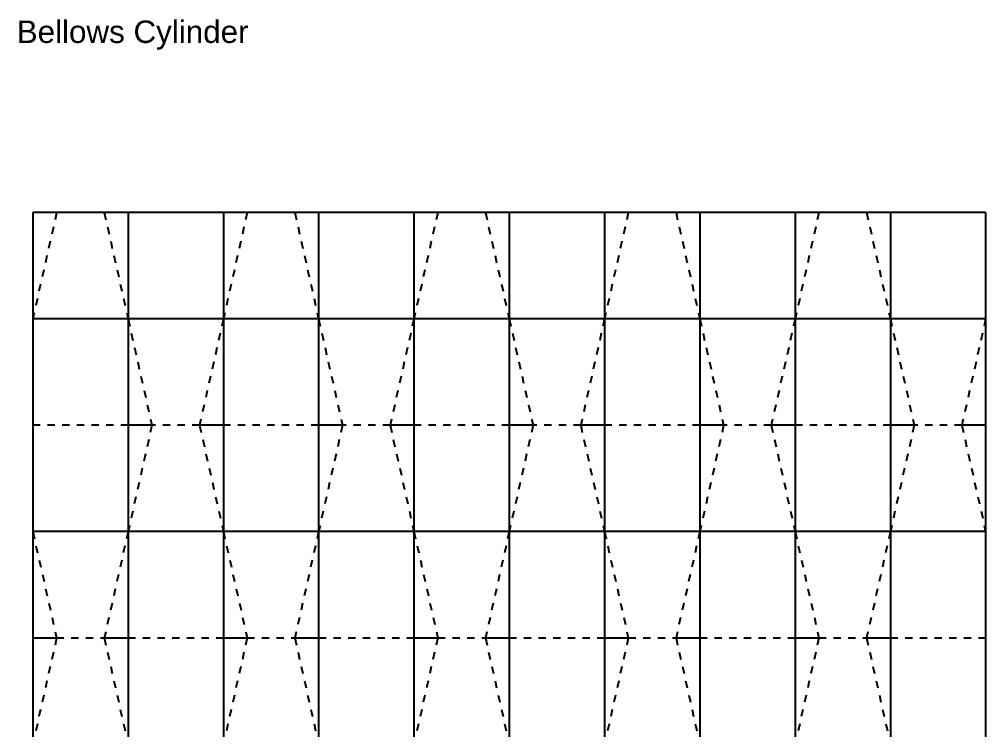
# Model space of a CAD drawing. Extents: x 11 to 197, y -288 to -9.
# Drawn here: x 11.3 to 197.2, y -145.7 to -9 of the extents above; entities that cross this region are included whole.
import ezdxf

# ---------------------------------------------------------------- set-up
doc = ezdxf.new("R2010")
doc.units = 0
for name, pattern in [('AI-LINETYPE-1', [2.822222, 1.411111, -1.411111]), ('AI-LINETYPE-10', [2.822222, 1.411111, -1.411111]), ('AI-LINETYPE-101', [2.822222, 1.411111, -1.411111]), ('AI-LINETYPE-102', [2.822222, 1.411111, -1.411111]), ('AI-LINETYPE-103', [2.822222, 1.411111, -1.411111]), ('AI-LINETYPE-104', [2.822222, 1.411111, -1.411111]), ('AI-LINETYPE-105', [2.822222, 1.411111, -1.411111]), ('AI-LINETYPE-106', [2.822222, 1.411111, -1.411111]), ('AI-LINETYPE-107', [2.822222, 1.411111, -1.411111]), ('AI-LINETYPE-108', [2.822222, 1.411111, -1.411111]), ('AI-LINETYPE-109', [2.822222, 1.411111, -1.411111]), ('AI-LINETYPE-11', [2.822222, 1.411111, -1.411111]), ('AI-LINETYPE-110', [2.822222, 1.411111, -1.411111]), ('AI-LINETYPE-12', [2.822222, 1.411111, -1.411111]), ('AI-LINETYPE-121', [2.822222, 1.411111, -1.411111]), ('AI-LINETYPE-122', [2.822222, 1.411111, -1.411111]), ('AI-LINETYPE-123', [2.822222, 1.411111, -1.411111]), ('AI-LINETYPE-124', [2.822222, 1.411111, -1.411111]), ('AI-LINETYPE-125', [2.822222, 1.411111, -1.411111]), ('AI-LINETYPE-126', [2.822222, 1.411111, -1.411111]), ('AI-LINETYPE-127', [2.822222, 1.411111, -1.411111]), ('AI-LINETYPE-128', [2.822222, 1.411111, -1.411111]), ('AI-LINETYPE-129', [2.822222, 1.411111, -1.411111]), ('AI-LINETYPE-13', [2.822222, 1.411111, -1.411111]), ('AI-LINETYPE-130', [2.822222, 1.411111, -1.411111]), ('AI-LINETYPE-14', [2.822222, 1.411111, -1.411111]), ('AI-LINETYPE-15', [2.822222, 1.411111, -1.411111]), ('AI-LINETYPE-16', [2.822222, 1.411111, -1.411111]), ('AI-LINETYPE-17', [2.822222, 1.411111, -1.411111]), ('AI-LINETYPE-18', [2.822222, 1.411111, -1.411111]), ('AI-LINETYPE-19', [2.822222, 1.411111, -1.411111]), ('AI-LINETYPE-2', [2.822222, 1.411111, -1.411111]), ('AI-LINETYPE-20', [2.822222, 1.411111, -1.411111]), ('AI-LINETYPE-21', [2.822222, 1.411111, -1.411111]), ('AI-LINETYPE-22', [2.822222, 1.411111, -1.411111]), ('AI-LINETYPE-23', [2.822222, 1.411111, -1.411111]), ('AI-LINETYPE-24', [2.822222, 1.411111, -1.411111]), ('AI-LINETYPE-25', [2.822222, 1.411111, -1.411111]), ('AI-LINETYPE-26', [2.822222, 1.411111, -1.411111]), ('AI-LINETYPE-27', [2.822222, 1.411111, -1.411111]), ('AI-LINETYPE-28', [2.822222, 1.411111, -1.411111]), ('AI-LINETYPE-29', [2.822222, 1.411111, -1.411111]), ('AI-LINETYPE-3', [2.822222, 1.411111, -1.411111]), ('AI-LINETYPE-30', [2.822222, 1.411111, -1.411111]), ('AI-LINETYPE-31', [2.822222, 1.411111, -1.411111]), ('AI-LINETYPE-32', [2.822222, 1.411111, -1.411111]), ('AI-LINETYPE-33', [2.822222, 1.411111, -1.411111]), ('AI-LINETYPE-34', [2.822222, 1.411111, -1.411111]), ('AI-LINETYPE-35', [2.822222, 1.411111, -1.411111]), ('AI-LINETYPE-36', [2.822222, 1.411111, -1.411111]), ('AI-LINETYPE-37', [2.822222, 1.411111, -1.411111]), ('AI-LINETYPE-38', [2.822222, 1.411111, -1.411111]), ('AI-LINETYPE-39', [2.822222, 1.411111, -1.411111]), ('AI-LINETYPE-4', [2.822222, 1.411111, -1.411111]), ('AI-LINETYPE-40', [2.822222, 1.411111, -1.411111]), ('AI-LINETYPE-41', [2.822222, 1.411111, -1.411111]), ('AI-LINETYPE-45', [2.822222, 1.411111, -1.411111]), ('AI-LINETYPE-49', [2.822222, 1.411111, -1.411111]), ('AI-LINETYPE-5', [2.822222, 1.411111, -1.411111]), ('AI-LINETYPE-53', [2.822222, 1.411111, -1.411111]), ('AI-LINETYPE-57', [2.822222, 1.411111, -1.411111]), ('AI-LINETYPE-6', [2.822222, 1.411111, -1.411111]), ('AI-LINETYPE-61', [2.822222, 1.411111, -1.411111]), ('AI-LINETYPE-65', [2.822222, 1.411111, -1.411111]), ('AI-LINETYPE-69', [2.822222, 1.411111, -1.411111]), ('AI-LINETYPE-7', [2.822222, 1.411111, -1.411111]), ('AI-LINETYPE-76', [2.822222, 1.411111, -1.411111]), ('AI-LINETYPE-77', [2.822222, 1.411111, -1.411111]), ('AI-LINETYPE-8', [2.822222, 1.411111, -1.411111]), ('AI-LINETYPE-9', [2.822222, 1.411111, -1.411111])]:
    doc.linetypes.add(name, pattern=pattern)
for name, color, linetype in [('CUTLINE', 7, 'CONTINUOUS'), ('MOUNTAINLINE', 7, 'CONTINUOUS'), ('TEXT', 7, 'CONTINUOUS'), ('VALLEYLINE', 7, 'CONTINUOUS')]:
    doc.layers.add(name, color=color, linetype=linetype)

# ---------------------------------------------------------------- blocks, each defined once
blk = doc.blocks.new('BLOCK_2')
at = {"layer": 'CUTLINE', "color": 7}
blk.add_lwpolyline([(197.2, -46.21), (13.92, -46.21)], dxfattribs=at)
blk = doc.blocks.new('BLOCK_4')
at = {"layer": 'CUTLINE', "color": 7}
blk.add_lwpolyline([(13.92, -46.21), (13.92, -128.07)], dxfattribs=at)
blk = doc.blocks.new('BLOCK_5')
at = {"layer": 'CUTLINE', "color": 7}
blk.add_lwpolyline([(13.92, -128.07), (13.92, -250.84)], dxfattribs=at)
blk = doc.blocks.new('BLOCK_6')
at = {"layer": 'CUTLINE', "color": 7}
blk.add_lwpolyline([(197.2, -128.07), (197.2, -250.84)], dxfattribs=at)
blk = doc.blocks.new('BLOCK_7')
at = {"layer": 'CUTLINE', "color": 7}
blk.add_lwpolyline([(197.2, -46.21), (197.2, -128.07)], dxfattribs=at)
blk = doc.blocks.new('BLOCK_8')
at = {"layer": 'VALLEYLINE', "color": 7, "linetype": 'AI-LINETYPE-1'}
blk.add_lwpolyline([(18.5, -46.21), (13.92, -66.68)], dxfattribs=at)
blk = doc.blocks.new('BLOCK_9')
at = {"layer": 'VALLEYLINE', "color": 7, "linetype": 'AI-LINETYPE-2'}
blk.add_lwpolyline([(197.2, -66.68), (192.62, -87.14)], dxfattribs=at)
blk = doc.blocks.new('BLOCK_10')
at = {"layer": 'VALLEYLINE', "color": 7, "linetype": 'AI-LINETYPE-3'}
blk.add_lwpolyline([(192.62, -87.14), (197.2, -107.6)], dxfattribs=at)
blk = doc.blocks.new('BLOCK_11')
at = {"layer": 'VALLEYLINE', "color": 7, "linetype": 'AI-LINETYPE-4'}
blk.add_lwpolyline([(13.92, -107.6), (18.5, -128.07)], dxfattribs=at)
blk = doc.blocks.new('BLOCK_12')
at = {"layer": 'VALLEYLINE', "color": 7, "linetype": 'AI-LINETYPE-5'}
blk.add_lwpolyline([(174.29, -46.21), (178.87, -66.68)], dxfattribs=at)
blk = doc.blocks.new('BLOCK_13')
at = {"layer": 'VALLEYLINE', "color": 7, "linetype": 'AI-LINETYPE-6'}
blk.add_lwpolyline([(178.87, -66.68), (183.46, -87.14)], dxfattribs=at)
blk = doc.blocks.new('BLOCK_14')
at = {"layer": 'VALLEYLINE', "color": 7, "linetype": 'AI-LINETYPE-7'}
blk.add_lwpolyline([(183.46, -87.14), (178.87, -107.6)], dxfattribs=at)
blk = doc.blocks.new('BLOCK_15')
at = {"layer": 'VALLEYLINE', "color": 7, "linetype": 'AI-LINETYPE-8'}
blk.add_lwpolyline([(178.87, -107.6), (174.29, -128.07)], dxfattribs=at)
blk = doc.blocks.new('BLOCK_16')
at = {"layer": 'VALLEYLINE', "color": 7, "linetype": 'AI-LINETYPE-9'}
blk.add_lwpolyline([(165.13, -46.21), (160.55, -66.68)], dxfattribs=at)
blk = doc.blocks.new('BLOCK_17')
at = {"layer": 'VALLEYLINE', "color": 7, "linetype": 'AI-LINETYPE-10'}
blk.add_lwpolyline([(160.55, -66.68), (155.96, -87.14)], dxfattribs=at)
blk = doc.blocks.new('BLOCK_18')
at = {"layer": 'VALLEYLINE', "color": 7, "linetype": 'AI-LINETYPE-11'}
blk.add_lwpolyline([(155.96, -87.14), (160.55, -107.6)], dxfattribs=at)
blk = doc.blocks.new('BLOCK_19')
at = {"layer": 'VALLEYLINE', "color": 7, "linetype": 'AI-LINETYPE-12'}
blk.add_lwpolyline([(160.55, -107.6), (165.13, -128.07)], dxfattribs=at)
blk = doc.blocks.new('BLOCK_20')
at = {"layer": 'VALLEYLINE', "color": 7, "linetype": 'AI-LINETYPE-13'}
blk.add_lwpolyline([(137.64, -46.21), (142.22, -66.68)], dxfattribs=at)
blk = doc.blocks.new('BLOCK_21')
at = {"layer": 'VALLEYLINE', "color": 7, "linetype": 'AI-LINETYPE-14'}
blk.add_lwpolyline([(142.22, -66.68), (146.8, -87.14)], dxfattribs=at)
blk = doc.blocks.new('BLOCK_22')
at = {"layer": 'VALLEYLINE', "color": 7, "linetype": 'AI-LINETYPE-15'}
blk.add_lwpolyline([(146.8, -87.14), (142.22, -107.6)], dxfattribs=at)
blk = doc.blocks.new('BLOCK_23')
at = {"layer": 'VALLEYLINE', "color": 7, "linetype": 'AI-LINETYPE-16'}
blk.add_lwpolyline([(142.22, -107.6), (137.64, -128.07)], dxfattribs=at)
blk = doc.blocks.new('BLOCK_24')
at = {"layer": 'VALLEYLINE', "color": 7, "linetype": 'AI-LINETYPE-17'}
blk.add_lwpolyline([(128.47, -46.21), (123.89, -66.68)], dxfattribs=at)
blk = doc.blocks.new('BLOCK_25')
at = {"layer": 'VALLEYLINE', "color": 7, "linetype": 'AI-LINETYPE-18'}
blk.add_lwpolyline([(123.89, -66.68), (119.31, -87.14)], dxfattribs=at)
blk = doc.blocks.new('BLOCK_26')
at = {"layer": 'VALLEYLINE', "color": 7, "linetype": 'AI-LINETYPE-19'}
blk.add_lwpolyline([(119.31, -87.14), (123.89, -107.6)], dxfattribs=at)
blk = doc.blocks.new('BLOCK_27')
at = {"layer": 'VALLEYLINE', "color": 7, "linetype": 'AI-LINETYPE-20'}
blk.add_lwpolyline([(123.89, -107.6), (128.47, -128.07)], dxfattribs=at)
blk = doc.blocks.new('BLOCK_28')
at = {"layer": 'VALLEYLINE', "color": 7, "linetype": 'AI-LINETYPE-21'}
blk.add_lwpolyline([(100.98, -46.21), (105.56, -66.68)], dxfattribs=at)
blk = doc.blocks.new('BLOCK_29')
at = {"layer": 'VALLEYLINE', "color": 7, "linetype": 'AI-LINETYPE-22'}
blk.add_lwpolyline([(105.56, -66.68), (110.14, -87.14)], dxfattribs=at)
blk = doc.blocks.new('BLOCK_30')
at = {"layer": 'VALLEYLINE', "color": 7, "linetype": 'AI-LINETYPE-23'}
blk.add_lwpolyline([(110.14, -87.14), (105.56, -107.6)], dxfattribs=at)
blk = doc.blocks.new('BLOCK_31')
at = {"layer": 'VALLEYLINE', "color": 7, "linetype": 'AI-LINETYPE-24'}
blk.add_lwpolyline([(105.56, -107.6), (100.98, -128.07)], dxfattribs=at)
blk = doc.blocks.new('BLOCK_32')
at = {"layer": 'VALLEYLINE', "color": 7, "linetype": 'AI-LINETYPE-25'}
blk.add_lwpolyline([(91.81, -46.21), (87.23, -66.68)], dxfattribs=at)
blk = doc.blocks.new('BLOCK_33')
at = {"layer": 'VALLEYLINE', "color": 7, "linetype": 'AI-LINETYPE-26'}
blk.add_lwpolyline([(87.23, -66.68), (82.65, -87.14)], dxfattribs=at)
blk = doc.blocks.new('BLOCK_34')
at = {"layer": 'VALLEYLINE', "color": 7, "linetype": 'AI-LINETYPE-27'}
blk.add_lwpolyline([(82.65, -87.14), (87.23, -107.6)], dxfattribs=at)
blk = doc.blocks.new('BLOCK_35')
at = {"layer": 'VALLEYLINE', "color": 7, "linetype": 'AI-LINETYPE-28'}
blk.add_lwpolyline([(87.23, -107.6), (91.81, -128.07)], dxfattribs=at)
blk = doc.blocks.new('BLOCK_36')
at = {"layer": 'VALLEYLINE', "color": 7, "linetype": 'AI-LINETYPE-29'}
blk.add_lwpolyline([(64.32, -46.21), (68.9, -66.68)], dxfattribs=at)
blk = doc.blocks.new('BLOCK_37')
at = {"layer": 'VALLEYLINE', "color": 7, "linetype": 'AI-LINETYPE-30'}
blk.add_lwpolyline([(68.9, -66.68), (73.49, -87.14)], dxfattribs=at)
blk = doc.blocks.new('BLOCK_38')
at = {"layer": 'VALLEYLINE', "color": 7, "linetype": 'AI-LINETYPE-31'}
blk.add_lwpolyline([(73.49, -87.14), (68.9, -107.6)], dxfattribs=at)
blk = doc.blocks.new('BLOCK_39')
at = {"layer": 'VALLEYLINE', "color": 7, "linetype": 'AI-LINETYPE-32'}
blk.add_lwpolyline([(68.9, -107.6), (64.32, -128.07)], dxfattribs=at)
blk = doc.blocks.new('BLOCK_40')
at = {"layer": 'VALLEYLINE', "color": 7, "linetype": 'AI-LINETYPE-33'}
blk.add_lwpolyline([(50.58, -107.6), (55.16, -128.07)], dxfattribs=at)
blk = doc.blocks.new('BLOCK_41')
at = {"layer": 'VALLEYLINE', "color": 7, "linetype": 'AI-LINETYPE-34'}
blk.add_lwpolyline([(50.58, -66.68), (45.99, -87.14)], dxfattribs=at)
blk = doc.blocks.new('BLOCK_42')
at = {"layer": 'VALLEYLINE', "color": 7, "linetype": 'AI-LINETYPE-35'}
blk.add_lwpolyline([(45.99, -87.14), (50.58, -107.6)], dxfattribs=at)
blk = doc.blocks.new('BLOCK_43')
at = {"layer": 'VALLEYLINE', "color": 7, "linetype": 'AI-LINETYPE-36'}
blk.add_lwpolyline([(55.16, -46.21), (50.58, -66.68)], dxfattribs=at)
blk = doc.blocks.new('BLOCK_44')
at = {"layer": 'VALLEYLINE', "color": 7, "linetype": 'AI-LINETYPE-37'}
blk.add_lwpolyline([(27.67, -46.21), (32.25, -66.68)], dxfattribs=at)
blk = doc.blocks.new('BLOCK_45')
at = {"layer": 'VALLEYLINE', "color": 7, "linetype": 'AI-LINETYPE-38'}
blk.add_lwpolyline([(32.25, -66.68), (36.83, -87.14)], dxfattribs=at)
blk = doc.blocks.new('BLOCK_46')
at = {"layer": 'VALLEYLINE', "color": 7, "linetype": 'AI-LINETYPE-39'}
blk.add_lwpolyline([(36.83, -87.14), (32.25, -107.6)], dxfattribs=at)
blk = doc.blocks.new('BLOCK_47')
at = {"layer": 'VALLEYLINE', "color": 7, "linetype": 'AI-LINETYPE-40'}
blk.add_lwpolyline([(32.25, -107.6), (27.67, -128.07)], dxfattribs=at)
blk = doc.blocks.new('BLOCK_48')
at = {"layer": 'VALLEYLINE', "color": 7, "linetype": 'AI-LINETYPE-41'}
blk.add_lwpolyline([(18.5, -128.07), (13.92, -148.53)], dxfattribs=at)
blk = doc.blocks.new('BLOCK_52')
at = {"layer": 'VALLEYLINE', "color": 7, "linetype": 'AI-LINETYPE-45'}
blk.add_lwpolyline([(174.29, -128.07), (178.87, -148.53)], dxfattribs=at)
blk = doc.blocks.new('BLOCK_56')
at = {"layer": 'VALLEYLINE', "color": 7, "linetype": 'AI-LINETYPE-49'}
blk.add_lwpolyline([(165.13, -128.07), (160.55, -148.53)], dxfattribs=at)
blk = doc.blocks.new('BLOCK_60')
at = {"layer": 'VALLEYLINE', "color": 7, "linetype": 'AI-LINETYPE-53'}
blk.add_lwpolyline([(137.64, -128.07), (142.22, -148.53)], dxfattribs=at)
blk = doc.blocks.new('BLOCK_64')
at = {"layer": 'VALLEYLINE', "color": 7, "linetype": 'AI-LINETYPE-57'}
blk.add_lwpolyline([(128.47, -128.07), (123.89, -148.53)], dxfattribs=at)
blk = doc.blocks.new('BLOCK_68')
at = {"layer": 'VALLEYLINE', "color": 7, "linetype": 'AI-LINETYPE-61'}
blk.add_lwpolyline([(100.98, -128.07), (105.56, -148.53)], dxfattribs=at)
blk = doc.blocks.new('BLOCK_72')
at = {"layer": 'VALLEYLINE', "color": 7, "linetype": 'AI-LINETYPE-65'}
blk.add_lwpolyline([(91.81, -128.07), (87.23, -148.53)], dxfattribs=at)
blk = doc.blocks.new('BLOCK_76')
at = {"layer": 'VALLEYLINE', "color": 7, "linetype": 'AI-LINETYPE-69'}
blk.add_lwpolyline([(64.32, -128.07), (68.9, -148.53)], dxfattribs=at)
blk = doc.blocks.new('BLOCK_83')
at = {"layer": 'VALLEYLINE', "color": 7, "linetype": 'AI-LINETYPE-76'}
blk.add_lwpolyline([(55.16, -128.07), (50.58, -148.53)], dxfattribs=at)
blk = doc.blocks.new('BLOCK_84')
at = {"layer": 'VALLEYLINE', "color": 7, "linetype": 'AI-LINETYPE-77'}
blk.add_lwpolyline([(27.67, -128.07), (32.25, -148.53)], dxfattribs=at)
blk = doc.blocks.new('BLOCK_108')
at = {"layer": 'VALLEYLINE', "color": 7, "linetype": 'AI-LINETYPE-101'}
blk.add_lwpolyline([(32.25, -87.14), (13.92, -87.14)], dxfattribs=at)
blk = doc.blocks.new('BLOCK_109')
at = {"layer": 'VALLEYLINE', "color": 7, "linetype": 'AI-LINETYPE-102'}
blk.add_lwpolyline([(45.99, -87.14), (36.83, -87.14)], dxfattribs=at)
blk = doc.blocks.new('BLOCK_110')
at = {"layer": 'VALLEYLINE', "color": 7, "linetype": 'AI-LINETYPE-103'}
blk.add_lwpolyline([(82.65, -87.14), (73.49, -87.14)], dxfattribs=at)
blk = doc.blocks.new('BLOCK_111')
at = {"layer": 'VALLEYLINE', "color": 7, "linetype": 'AI-LINETYPE-104'}
blk.add_lwpolyline([(68.9, -87.14), (50.58, -87.14)], dxfattribs=at)
blk = doc.blocks.new('BLOCK_112')
at = {"layer": 'VALLEYLINE', "color": 7, "linetype": 'AI-LINETYPE-105'}
blk.add_lwpolyline([(105.56, -87.14), (87.23, -87.14)], dxfattribs=at)
blk = doc.blocks.new('BLOCK_113')
at = {"layer": 'VALLEYLINE', "color": 7, "linetype": 'AI-LINETYPE-106'}
blk.add_lwpolyline([(119.31, -87.14), (110.14, -87.14)], dxfattribs=at)
blk = doc.blocks.new('BLOCK_114')
at = {"layer": 'VALLEYLINE', "color": 7, "linetype": 'AI-LINETYPE-107'}
blk.add_lwpolyline([(155.96, -87.14), (146.8, -87.14)], dxfattribs=at)
blk = doc.blocks.new('BLOCK_115')
at = {"layer": 'VALLEYLINE', "color": 7, "linetype": 'AI-LINETYPE-108'}
blk.add_lwpolyline([(142.22, -87.14), (123.89, -87.14)], dxfattribs=at)
blk = doc.blocks.new('BLOCK_116')
at = {"layer": 'VALLEYLINE', "color": 7, "linetype": 'AI-LINETYPE-109'}
blk.add_lwpolyline([(178.88, -87.14), (160.55, -87.14)], dxfattribs=at)
blk = doc.blocks.new('BLOCK_117')
at = {"layer": 'VALLEYLINE', "color": 7, "linetype": 'AI-LINETYPE-110'}
blk.add_lwpolyline([(192.62, -87.14), (183.46, -87.14)], dxfattribs=at)
blk = doc.blocks.new('BLOCK_128')
at = {"layer": 'VALLEYLINE', "color": 7, "linetype": 'AI-LINETYPE-121'}
blk.add_lwpolyline([(178.88, -128.07), (197.2, -128.07)], dxfattribs=at)
blk = doc.blocks.new('BLOCK_129')
at = {"layer": 'VALLEYLINE', "color": 7, "linetype": 'AI-LINETYPE-122'}
blk.add_lwpolyline([(165.13, -128.07), (174.29, -128.07)], dxfattribs=at)
blk = doc.blocks.new('BLOCK_130')
at = {"layer": 'VALLEYLINE', "color": 7, "linetype": 'AI-LINETYPE-123'}
blk.add_lwpolyline([(128.47, -128.07), (137.64, -128.07)], dxfattribs=at)
blk = doc.blocks.new('BLOCK_131')
at = {"layer": 'VALLEYLINE', "color": 7, "linetype": 'AI-LINETYPE-124'}
blk.add_lwpolyline([(142.22, -128.07), (160.55, -128.07)], dxfattribs=at)
blk = doc.blocks.new('BLOCK_132')
at = {"layer": 'VALLEYLINE', "color": 7, "linetype": 'AI-LINETYPE-125'}
blk.add_lwpolyline([(105.56, -128.07), (123.89, -128.07)], dxfattribs=at)
blk = doc.blocks.new('BLOCK_133')
at = {"layer": 'VALLEYLINE', "color": 7, "linetype": 'AI-LINETYPE-126'}
blk.add_lwpolyline([(91.81, -128.07), (100.98, -128.07)], dxfattribs=at)
blk = doc.blocks.new('BLOCK_134')
at = {"layer": 'VALLEYLINE', "color": 7, "linetype": 'AI-LINETYPE-127'}
blk.add_lwpolyline([(55.16, -128.07), (64.32, -128.07)], dxfattribs=at)
blk = doc.blocks.new('BLOCK_135')
at = {"layer": 'VALLEYLINE', "color": 7, "linetype": 'AI-LINETYPE-128'}
blk.add_lwpolyline([(68.91, -128.07), (87.23, -128.07)], dxfattribs=at)
blk = doc.blocks.new('BLOCK_136')
at = {"layer": 'VALLEYLINE', "color": 7, "linetype": 'AI-LINETYPE-129'}
blk.add_lwpolyline([(32.25, -128.07), (50.58, -128.07)], dxfattribs=at)
blk = doc.blocks.new('BLOCK_137')
at = {"layer": 'VALLEYLINE', "color": 7, "linetype": 'AI-LINETYPE-130'}
blk.add_lwpolyline([(18.5, -128.07), (27.67, -128.07)], dxfattribs=at)
blk = doc.blocks.new('BLOCK_148')
at = {"layer": 'MOUNTAINLINE', "color": 7}
blk.add_lwpolyline([(178.87, -46.21), (178.87, -128.07)], dxfattribs=at)
blk = doc.blocks.new('BLOCK_149')
at = {"layer": 'MOUNTAINLINE', "color": 7}
blk.add_lwpolyline([(160.55, -46.21), (160.55, -128.07)], dxfattribs=at)
blk = doc.blocks.new('BLOCK_150')
at = {"layer": 'MOUNTAINLINE', "color": 7}
blk.add_lwpolyline([(142.22, -46.21), (142.22, -128.07)], dxfattribs=at)
blk = doc.blocks.new('BLOCK_151')
at = {"layer": 'MOUNTAINLINE', "color": 7}
blk.add_lwpolyline([(123.89, -46.21), (123.89, -128.07)], dxfattribs=at)
blk = doc.blocks.new('BLOCK_152')
at = {"layer": 'MOUNTAINLINE', "color": 7}
blk.add_lwpolyline([(105.56, -46.21), (105.56, -128.07)], dxfattribs=at)
blk = doc.blocks.new('BLOCK_153')
at = {"layer": 'MOUNTAINLINE', "color": 7}
blk.add_lwpolyline([(87.23, -46.21), (87.23, -128.07)], dxfattribs=at)
blk = doc.blocks.new('BLOCK_154')
at = {"layer": 'MOUNTAINLINE', "color": 7}
blk.add_lwpolyline([(68.9, -46.21), (68.9, -128.07)], dxfattribs=at)
blk = doc.blocks.new('BLOCK_155')
at = {"layer": 'MOUNTAINLINE', "color": 7}
blk.add_lwpolyline([(50.58, -46.21), (50.58, -128.07)], dxfattribs=at)
blk = doc.blocks.new('BLOCK_156')
at = {"layer": 'MOUNTAINLINE', "color": 7}
blk.add_lwpolyline([(32.25, -46.21), (32.25, -128.07)], dxfattribs=at)
blk = doc.blocks.new('BLOCK_157')
at = {"layer": 'MOUNTAINLINE', "color": 7}
blk.add_lwpolyline([(197.2, -66.68), (178.87, -66.68)], dxfattribs=at)
blk = doc.blocks.new('BLOCK_158')
at = {"layer": 'MOUNTAINLINE', "color": 7}
blk.add_lwpolyline([(197.2, -107.6), (178.87, -107.6)], dxfattribs=at)
blk = doc.blocks.new('BLOCK_159')
at = {"layer": 'MOUNTAINLINE', "color": 7}
blk.add_lwpolyline([(178.87, -66.68), (160.55, -66.68)], dxfattribs=at)
blk = doc.blocks.new('BLOCK_160')
at = {"layer": 'MOUNTAINLINE', "color": 7}
blk.add_lwpolyline([(178.87, -107.6), (160.55, -107.6)], dxfattribs=at)
blk = doc.blocks.new('BLOCK_161')
at = {"layer": 'MOUNTAINLINE', "color": 7}
blk.add_lwpolyline([(160.55, -66.68), (142.22, -66.68)], dxfattribs=at)
blk = doc.blocks.new('BLOCK_162')
at = {"layer": 'MOUNTAINLINE', "color": 7}
blk.add_lwpolyline([(160.55, -107.6), (142.22, -107.6)], dxfattribs=at)
blk = doc.blocks.new('BLOCK_163')
at = {"layer": 'MOUNTAINLINE', "color": 7}
blk.add_lwpolyline([(142.22, -66.68), (123.89, -66.68)], dxfattribs=at)
blk = doc.blocks.new('BLOCK_164')
at = {"layer": 'MOUNTAINLINE', "color": 7}
blk.add_lwpolyline([(142.22, -107.6), (123.89, -107.6)], dxfattribs=at)
blk = doc.blocks.new('BLOCK_165')
at = {"layer": 'MOUNTAINLINE', "color": 7}
blk.add_lwpolyline([(123.89, -66.68), (105.56, -66.68)], dxfattribs=at)
blk = doc.blocks.new('BLOCK_166')
at = {"layer": 'MOUNTAINLINE', "color": 7}
blk.add_lwpolyline([(123.89, -107.6), (105.56, -107.6)], dxfattribs=at)
blk = doc.blocks.new('BLOCK_167')
at = {"layer": 'MOUNTAINLINE', "color": 7}
blk.add_lwpolyline([(105.56, -66.68), (87.23, -66.68)], dxfattribs=at)
blk = doc.blocks.new('BLOCK_168')
at = {"layer": 'MOUNTAINLINE', "color": 7}
blk.add_lwpolyline([(105.56, -107.6), (87.23, -107.6)], dxfattribs=at)
blk = doc.blocks.new('BLOCK_169')
at = {"layer": 'MOUNTAINLINE', "color": 7}
blk.add_lwpolyline([(87.23, -66.68), (68.9, -66.68)], dxfattribs=at)
blk = doc.blocks.new('BLOCK_170')
at = {"layer": 'MOUNTAINLINE', "color": 7}
blk.add_lwpolyline([(87.23, -107.6), (68.9, -107.6)], dxfattribs=at)
blk = doc.blocks.new('BLOCK_171')
at = {"layer": 'MOUNTAINLINE', "color": 7}
blk.add_lwpolyline([(68.9, -66.68), (50.58, -66.68)], dxfattribs=at)
blk = doc.blocks.new('BLOCK_172')
at = {"layer": 'MOUNTAINLINE', "color": 7}
blk.add_lwpolyline([(68.9, -107.6), (50.58, -107.6)], dxfattribs=at)
blk = doc.blocks.new('BLOCK_173')
at = {"layer": 'MOUNTAINLINE', "color": 7}
blk.add_lwpolyline([(50.58, -66.68), (32.25, -66.68)], dxfattribs=at)
blk = doc.blocks.new('BLOCK_174')
at = {"layer": 'MOUNTAINLINE', "color": 7}
blk.add_lwpolyline([(50.58, -107.6), (32.25, -107.6)], dxfattribs=at)
blk = doc.blocks.new('BLOCK_175')
at = {"layer": 'MOUNTAINLINE', "color": 7}
blk.add_lwpolyline([(32.25, -66.68), (13.92, -66.68)], dxfattribs=at)
blk = doc.blocks.new('BLOCK_176')
at = {"layer": 'MOUNTAINLINE', "color": 7}
blk.add_lwpolyline([(32.25, -107.6), (13.92, -107.6)], dxfattribs=at)
blk = doc.blocks.new('BLOCK_177')
at = {"layer": 'MOUNTAINLINE', "color": 7}
blk.add_lwpolyline([(178.87, -128.07), (178.87, -250.84)], dxfattribs=at)
blk = doc.blocks.new('BLOCK_178')
at = {"layer": 'MOUNTAINLINE', "color": 7}
blk.add_lwpolyline([(160.55, -128.07), (160.55, -250.84)], dxfattribs=at)
blk = doc.blocks.new('BLOCK_179')
at = {"layer": 'MOUNTAINLINE', "color": 7}
blk.add_lwpolyline([(142.22, -128.07), (142.22, -250.84)], dxfattribs=at)
blk = doc.blocks.new('BLOCK_180')
at = {"layer": 'MOUNTAINLINE', "color": 7}
blk.add_lwpolyline([(123.89, -128.07), (123.89, -250.84)], dxfattribs=at)
blk = doc.blocks.new('BLOCK_181')
at = {"layer": 'MOUNTAINLINE', "color": 7}
blk.add_lwpolyline([(105.56, -128.07), (105.56, -250.84)], dxfattribs=at)
blk = doc.blocks.new('BLOCK_182')
at = {"layer": 'MOUNTAINLINE', "color": 7}
blk.add_lwpolyline([(87.23, -128.07), (87.23, -250.84)], dxfattribs=at)
blk = doc.blocks.new('BLOCK_183')
at = {"layer": 'MOUNTAINLINE', "color": 7}
blk.add_lwpolyline([(68.9, -128.07), (68.9, -250.84)], dxfattribs=at)
blk = doc.blocks.new('BLOCK_184')
at = {"layer": 'MOUNTAINLINE', "color": 7}
blk.add_lwpolyline([(50.58, -128.07), (50.58, -250.84)], dxfattribs=at)
blk = doc.blocks.new('BLOCK_185')
at = {"layer": 'MOUNTAINLINE', "color": 7}
blk.add_lwpolyline([(32.25, -128.07), (32.25, -250.84)], dxfattribs=at)
blk = doc.blocks.new('BLOCK_216')
at = {"layer": 'MOUNTAINLINE', "color": 7}
blk.add_lwpolyline([(36.83, -87.14), (32.25, -87.14)], dxfattribs=at)
blk = doc.blocks.new('BLOCK_217')
at = {"layer": 'MOUNTAINLINE', "color": 7}
blk.add_lwpolyline([(50.58, -87.14), (45.99, -87.14)], dxfattribs=at)
blk = doc.blocks.new('BLOCK_218')
at = {"layer": 'MOUNTAINLINE', "color": 7}
blk.add_lwpolyline([(73.49, -87.14), (68.9, -87.14)], dxfattribs=at)
blk = doc.blocks.new('BLOCK_219')
at = {"layer": 'MOUNTAINLINE', "color": 7}
blk.add_lwpolyline([(87.23, -87.14), (82.65, -87.14)], dxfattribs=at)
blk = doc.blocks.new('BLOCK_220')
at = {"layer": 'MOUNTAINLINE', "color": 7}
blk.add_lwpolyline([(110.14, -87.14), (105.56, -87.14)], dxfattribs=at)
blk = doc.blocks.new('BLOCK_221')
at = {"layer": 'MOUNTAINLINE', "color": 7}
blk.add_lwpolyline([(123.89, -87.14), (119.31, -87.14)], dxfattribs=at)
blk = doc.blocks.new('BLOCK_222')
at = {"layer": 'MOUNTAINLINE', "color": 7}
blk.add_lwpolyline([(146.8, -87.14), (142.22, -87.14)], dxfattribs=at)
blk = doc.blocks.new('BLOCK_223')
at = {"layer": 'MOUNTAINLINE', "color": 7}
blk.add_lwpolyline([(160.55, -87.14), (155.96, -87.14)], dxfattribs=at)
blk = doc.blocks.new('BLOCK_224')
at = {"layer": 'MOUNTAINLINE', "color": 7}
blk.add_lwpolyline([(183.46, -87.14), (178.88, -87.14)], dxfattribs=at)
blk = doc.blocks.new('BLOCK_225')
at = {"layer": 'MOUNTAINLINE', "color": 7}
blk.add_lwpolyline([(197.2, -87.14), (192.62, -87.14)], dxfattribs=at)
blk = doc.blocks.new('BLOCK_236')
at = {"layer": 'MOUNTAINLINE', "color": 7}
blk.add_lwpolyline([(174.29, -128.07), (178.88, -128.07)], dxfattribs=at)
blk = doc.blocks.new('BLOCK_237')
at = {"layer": 'MOUNTAINLINE', "color": 7}
blk.add_lwpolyline([(160.55, -128.07), (165.13, -128.07)], dxfattribs=at)
blk = doc.blocks.new('BLOCK_238')
at = {"layer": 'MOUNTAINLINE', "color": 7}
blk.add_lwpolyline([(137.64, -128.07), (142.22, -128.07)], dxfattribs=at)
blk = doc.blocks.new('BLOCK_239')
at = {"layer": 'MOUNTAINLINE', "color": 7}
blk.add_lwpolyline([(123.89, -128.07), (128.47, -128.07)], dxfattribs=at)
blk = doc.blocks.new('BLOCK_240')
at = {"layer": 'MOUNTAINLINE', "color": 7}
blk.add_lwpolyline([(100.98, -128.07), (105.56, -128.07)], dxfattribs=at)
blk = doc.blocks.new('BLOCK_241')
at = {"layer": 'MOUNTAINLINE', "color": 7}
blk.add_lwpolyline([(87.23, -128.07), (91.81, -128.07)], dxfattribs=at)
blk = doc.blocks.new('BLOCK_242')
at = {"layer": 'MOUNTAINLINE', "color": 7}
blk.add_lwpolyline([(64.32, -128.07), (68.91, -128.07)], dxfattribs=at)
blk = doc.blocks.new('BLOCK_243')
at = {"layer": 'MOUNTAINLINE', "color": 7}
blk.add_lwpolyline([(50.58, -128.07), (55.16, -128.07)], dxfattribs=at)
blk = doc.blocks.new('BLOCK_244')
at = {"layer": 'MOUNTAINLINE', "color": 7}
blk.add_lwpolyline([(27.67, -128.07), (32.25, -128.07)], dxfattribs=at)
blk = doc.blocks.new('BLOCK_245')
at = {"layer": 'MOUNTAINLINE', "color": 7}
blk.add_lwpolyline([(13.92, -128.07), (18.5, -128.07)], dxfattribs=at)

msp = doc.modelspace()

# ---------------------------------------------------------------- block references
at = {"layer": 'CUTLINE'}
for name in ['BLOCK_2', 'BLOCK_4', 'BLOCK_7', 'BLOCK_5', 'BLOCK_6']:
    msp.add_blockref(name, (0, 0), dxfattribs=at)
at = {"layer": 'MOUNTAINLINE'}
for name in ['BLOCK_156', 'BLOCK_155', 'BLOCK_154', 'BLOCK_153', 'BLOCK_152', 'BLOCK_151', 'BLOCK_150', 'BLOCK_149', 'BLOCK_148', 'BLOCK_175', 'BLOCK_173', 'BLOCK_171', 'BLOCK_169', 'BLOCK_167', 'BLOCK_165', 'BLOCK_163', 'BLOCK_161', 'BLOCK_159', 'BLOCK_157', 'BLOCK_216', 'BLOCK_217', 'BLOCK_218', 'BLOCK_219', 'BLOCK_220', 'BLOCK_221', 'BLOCK_222', 'BLOCK_223', 'BLOCK_224', 'BLOCK_225', 'BLOCK_176', 'BLOCK_174', 'BLOCK_172', 'BLOCK_170', 'BLOCK_168', 'BLOCK_166', 'BLOCK_164', 'BLOCK_162', 'BLOCK_160', 'BLOCK_158', 'BLOCK_245', 'BLOCK_244', 'BLOCK_185', 'BLOCK_184', 'BLOCK_243', 'BLOCK_242', 'BLOCK_183', 'BLOCK_182', 'BLOCK_241', 'BLOCK_240', 'BLOCK_181', 'BLOCK_180', 'BLOCK_239', 'BLOCK_238', 'BLOCK_179', 'BLOCK_178', 'BLOCK_237', 'BLOCK_236', 'BLOCK_177']:
    msp.add_blockref(name, (0, 0), dxfattribs=at)
at = {"layer": 'VALLEYLINE'}
for name in ['BLOCK_8', 'BLOCK_44', 'BLOCK_43', 'BLOCK_36', 'BLOCK_32', 'BLOCK_28', 'BLOCK_24', 'BLOCK_20', 'BLOCK_16', 'BLOCK_12', 'BLOCK_45', 'BLOCK_41', 'BLOCK_37', 'BLOCK_33', 'BLOCK_29', 'BLOCK_25', 'BLOCK_21', 'BLOCK_17', 'BLOCK_13', 'BLOCK_9', 'BLOCK_108', 'BLOCK_46', 'BLOCK_109', 'BLOCK_42', 'BLOCK_111', 'BLOCK_38', 'BLOCK_110', 'BLOCK_34', 'BLOCK_112', 'BLOCK_30', 'BLOCK_113', 'BLOCK_26', 'BLOCK_115', 'BLOCK_22', 'BLOCK_114', 'BLOCK_18', 'BLOCK_116', 'BLOCK_14', 'BLOCK_117', 'BLOCK_10', 'BLOCK_11', 'BLOCK_47', 'BLOCK_40', 'BLOCK_39', 'BLOCK_35', 'BLOCK_31', 'BLOCK_27', 'BLOCK_23', 'BLOCK_19', 'BLOCK_15', 'BLOCK_48', 'BLOCK_137', 'BLOCK_84', 'BLOCK_136', 'BLOCK_83', 'BLOCK_134', 'BLOCK_76', 'BLOCK_135', 'BLOCK_72', 'BLOCK_133', 'BLOCK_68', 'BLOCK_132', 'BLOCK_64', 'BLOCK_130', 'BLOCK_60', 'BLOCK_131', 'BLOCK_56', 'BLOCK_129', 'BLOCK_52', 'BLOCK_128']:
    msp.add_blockref(name, (0, 0), dxfattribs=at)

# ---------------------------------------------------------------- texts
at = {"layer": 'TEXT', "color": 7, "insert": (10.83, -14.86), "char_height": 4.318, "attachment_point": 7}
msp.add_mtext('\\fArial|b0|i0|c0|p34;\\W1;Bellows Cylinder', dxfattribs=at)

doc.saveas('drawing.dxf')
